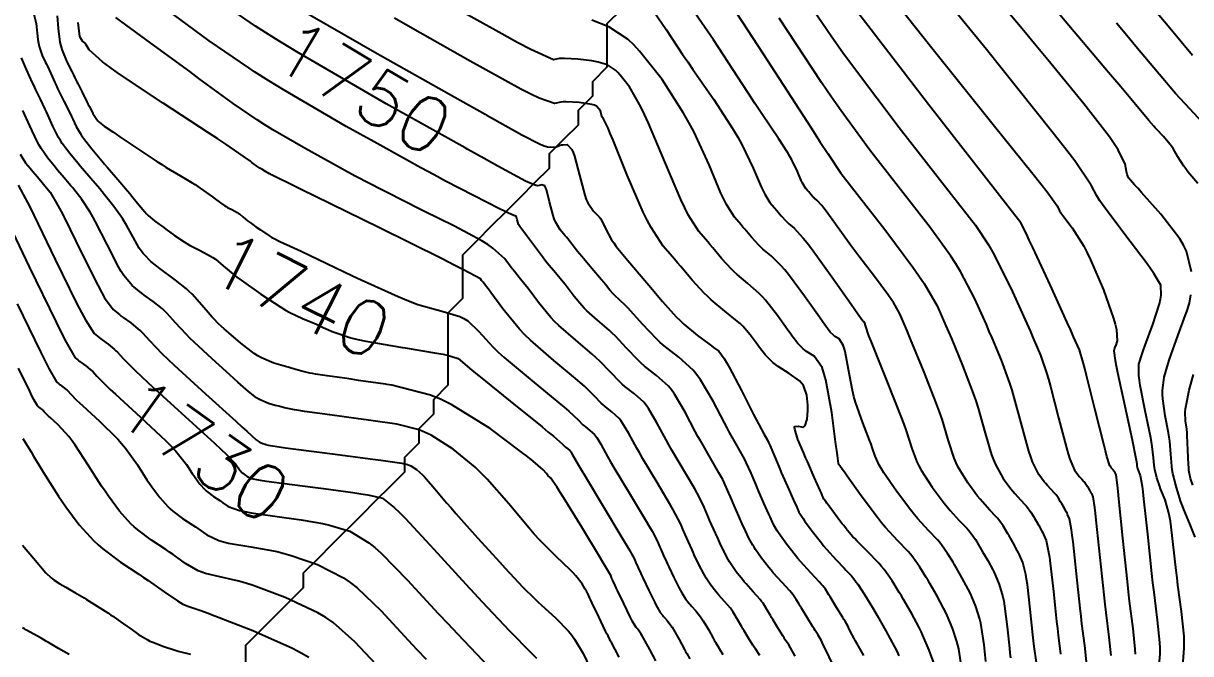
# Model space of a CAD drawing. Header units: metres. Extents: x 837117 to 838477, y 1189012 to 1191015.
# Drawn here: x 837883.6 to 837964.3, y 1189166.9 to 1189210.5 of the extents above; entities that cross this region are included whole.
import ezdxf

# ---------------------------------------------------------------- set-up
doc = ezdxf.new("R2010")
doc.units = ezdxf.units.M
doc.header["$LTSCALE"] = 0.3
doc.layers.add('COTAS 10', color=1, linetype='Continuous')
doc.layers.add('COTAS INT', color=252, linetype='Continuous')
doc.layers.add('DRENAJE', color=5, linetype='Continuous', lineweight=25)
doc.styles.get("Standard").update_dxf_attribs({"font": 'simplex.shx'})

msp = doc.modelspace()

# ---------------------------------------------------------------- linework, layer by layer
at = {"layer": 'COTAS 10'}
for points, elevation in [([(837884.267, 1189211.453), (837884.522, 1189210.452), (837884.631, 1189209.341), (837884.672, 1189209.089), (837884.719, 1189208.861), (837884.926, 1189208.235), (837885.163, 1189207.757), (837885.228, 1189207.622), (837885.293, 1189207.485), (837885.523, 1189206.979), (837885.802, 1189206.373), (837885.897, 1189206.173), (837885.999, 1189205.96), (837886.435, 1189205.074), (837886.859, 1189204.213), (837886.955, 1189204.015), (837887.041, 1189203.835), (837887.274, 1189203.331), (837887.545, 1189202.856), (837887.656, 1189202.694), (837887.781, 1189202.519), (837888.364, 1189201.778), (837889.054, 1189200.95), (837889.248, 1189200.72), (837889.443, 1189200.49), (837890.156, 1189199.658), (837890.817, 1189198.883), (837890.979, 1189198.689), (837891.132, 1189198.504), (837891.607, 1189197.911), (837892.028, 1189197.416), (837892.147, 1189197.293), (837892.267, 1189197.176), (837892.705, 1189196.805), (837893.048, 1189196.549), (837893.186, 1189196.446), (837893.332, 1189196.338), (837893.484, 1189196.225), (837894.078, 1189195.785), (837894.734, 1189195.34), (837894.925, 1189195.225), (837895.12, 1189195.113), (837895.855, 1189194.738), (837896.561, 1189194.365), (837896.737, 1189194.254), (837896.904, 1189194.139), (837897.437, 1189193.699), (837898.127, 1189193.117), (837898.393, 1189192.914), (837898.691, 1189192.692), (837900.04, 1189191.739), (837901.432, 1189190.825), (837901.758, 1189190.628), (837902.058, 1189190.456), (837902.928, 1189190.036), (837903.668, 1189189.741), (837903.886, 1189189.647), (837904.11, 1189189.549), (837904.968, 1189189.15), (837906.26, 1189188.716), (837906.757, 1189188.596), (837907.314, 1189188.475), (837909.831, 1189188.038), (837910.02, 1189188.008), (837912.194, 1189187.657), (837912.654, 1189187.572), (837913.03, 1189187.495), (837913.687, 1189187.291), (837914.303, 1189186.747), (837914.654, 1189186.456), (837915.083, 1189186.104), (837917.282, 1189184.327), (837919.485, 1189182.55), (837919.917, 1189182.197), (837920.271, 1189181.906), (837920.907, 1189181.359), (837921.042, 1189181.219), (837921.08, 1189181.183), (837921.118, 1189181.149), (837921.259, 1189181.039), (837921.398, 1189180.913), (837921.435, 1189180.868), (837921.471, 1189180.819), (837921.595, 1189180.609), (837921.997, 1189179.915), (837922.208, 1189179.562), (837922.462, 1189179.138), (837923.739, 1189177.025), (837925.011, 1189174.913), (837925.262, 1189174.49), (837925.468, 1189174.138), (837925.849, 1189173.452), (837925.949, 1189173.215), (837925.978, 1189173.147), (837926.008, 1189173.077), (837926.124, 1189172.813), (837926.312, 1189172.406), (837926.387, 1189172.245), (837926.473, 1189172.063), (837926.869, 1189171.233), (837927.272, 1189170.415), (837927.363, 1189170.24), (837927.445, 1189170.088), (837927.663, 1189169.727), (837927.833, 1189169.51), (837927.883, 1189169.449), (837927.936, 1189169.388), (837928.139, 1189169.164), (837928.394, 1189168.826), (837928.479, 1189168.693), (837928.571, 1189168.542), (837928.957, 1189167.856), (837929.33, 1189167.166), (837929.414, 1189167.013), (837929.49, 1189166.877), (837929.696, 1189166.522)], 1740), ([(837941.733, 1189166.749), (837941.262, 1189167.555), (837941.157, 1189167.74), (837941.064, 1189167.909), (837940.819, 1189168.385), (837940.674, 1189168.69), (837940.617, 1189168.804), (837940.559, 1189168.91), (837940.43, 1189169.114), (837940.359, 1189169.227), (837940.273, 1189169.366), (837939.837, 1189170.073), (837939.396, 1189170.793), (837939.307, 1189170.939), (837939.232, 1189171.063), (837939.081, 1189171.32), (837938.889, 1189171.56), (837938.789, 1189171.673), (837938.668, 1189171.807), (837938.061, 1189172.459), (837937.357, 1189173.236), (837937.175, 1189173.448), (837936.999, 1189173.659), (837936.411, 1189174.411), (837935.939, 1189175.069), (837935.836, 1189175.222), (837935.745, 1189175.361), (837935.518, 1189175.756), (837935.321, 1189176.178), (837935.25, 1189176.334), (837935.172, 1189176.508), (837934.826, 1189177.281), (837934.45, 1189178.137), (837934.352, 1189178.364), (837934.256, 1189178.587), (837933.933, 1189179.356), (837933.6, 1189180.096), (837933.498, 1189180.3), (837933.392, 1189180.504), (837932.975, 1189181.239), (837932.451, 1189182.158), (837932.278, 1189182.478), (837932.093, 1189182.827), (837931.324, 1189184.324), (837930.441, 1189185.816), (837930.185, 1189186.162), (837929.924, 1189186.478), (837928.937, 1189187.378), (837927.934, 1189188.156), (837927.662, 1189188.397), (837927.392, 1189188.649), (837926.441, 1189189.648), (837925.625, 1189190.559), (837925.442, 1189190.755), (837925.277, 1189190.927), (837924.833, 1189191.346), (837924.536, 1189191.605), (837924.463, 1189191.677), (837924.394, 1189191.749), (837924.179, 1189192.006), (837923.873, 1189192.394), (837923.746, 1189192.547), (837923.601, 1189192.72), (837922.926, 1189193.512), (837922.234, 1189194.326), (837922.078, 1189194.514), (837921.938, 1189194.685), (837921.562, 1189195.166), (837921.271, 1189195.55), (837921.184, 1189195.66), (837921.094, 1189195.771), (837920.748, 1189196.186), (837920.412, 1189196.741), (837920.328, 1189196.941), (837920.249, 1189197.16), (837919.998, 1189198.118), (837919.783, 1189198.961), (837919.726, 1189199.107), (837919.67, 1189199.215), (837919.478, 1189199.294), (837919.191, 1189199.23), (837919.076, 1189199.248), (837918.945, 1189199.283), (837918.341, 1189199.54), (837916.437, 1189200.58), (837915.486, 1189201.109), (837914.351, 1189201.741), (837914.175, 1189201.84), (837908.72, 1189204.895), (837902.544, 1189208.481), (837901.064, 1189209.386), (837899.685, 1189210.253), (837897.824, 1189211.517)], 1750), ([(837927.205, 1189211.283), (837928.077, 1189210.02), (837929.206, 1189208.308), (837929.553, 1189207.792), (837929.916, 1189207.258), (837931.351, 1189205.18), (837932.703, 1189203.116), (837933.014, 1189202.591), (837933.296, 1189202.087), (837934.085, 1189200.437), (837934.632, 1189199.149), (837934.762, 1189198.874), (837934.883, 1189198.633), (837935.243, 1189198.059), (837935.545, 1189197.708), (837935.715, 1189197.508), (837936.025, 1189197.139), (837936.352, 1189196.782), (837936.447, 1189196.69), (837936.544, 1189196.6), (837936.911, 1189196.3), (837937.541, 1189195.612), (837937.804, 1189195.278), (837938.106, 1189194.881), (837939.512, 1189192.931), (837940.849, 1189191.032), (837941.106, 1189190.667), (837941.313, 1189190.373), (837941.654, 1189189.891), (837941.679, 1189189.867), (837941.687, 1189189.86), (837941.696, 1189189.854), (837941.732, 1189189.831), (837941.77, 1189189.775), (837941.78, 1189189.748), (837941.789, 1189189.716), (837941.818, 1189189.556), (837942.064, 1189188.848), (837942.21, 1189188.47), (837942.39, 1189188.014), (837943.321, 1189185.708), (837944.286, 1189183.279), (837944.488, 1189182.745), (837944.661, 1189182.27), (837945.049, 1189181.054), (837945.387, 1189180.144), (837945.529, 1189179.862), (837945.693, 1189179.567), (837946.456, 1189178.395), (837947.29, 1189177.276), (837947.498, 1189177.016), (837947.696, 1189176.777), (837948.326, 1189176.09), (837948.841, 1189175.553), (837948.966, 1189175.407), (837949.083, 1189175.264), (837949.441, 1189174.759), (837949.76, 1189174.237), (837949.852, 1189174.082), (837949.946, 1189173.923), (837950.3, 1189173.313), (837950.644, 1189172.671), (837950.732, 1189172.491), (837950.817, 1189172.311), (837951.098, 1189171.656), (837951.339, 1189170.804), (837951.399, 1189170.5), (837951.457, 1189170.166), (837951.64, 1189168.716), (837951.794, 1189167.249), (837951.832, 1189166.905), (837951.869, 1189166.587)], 1760), ([(837960.507, 1189166.84), (837960.493, 1189167.189), (837960.348, 1189168.602), (837960.107, 1189170.494), (837960.032, 1189171.144), (837959.953, 1189171.85), (837959.638, 1189174.855), (837959.362, 1189177.572), (837959.307, 1189178.095), (837959.262, 1189178.52), (837959.176, 1189179.228), (837959.15, 1189179.288), (837959.134, 1189179.322), (837959.102, 1189179.381), (837959.069, 1189179.438), (837959.061, 1189179.452), (837959.052, 1189179.467), (837959.023, 1189179.515), (837958.99, 1189179.562), (837958.979, 1189179.575), (837958.967, 1189179.588), (837958.92, 1189179.638), (837958.861, 1189179.702), (837958.843, 1189179.724), (837958.824, 1189179.748), (837958.746, 1189179.851), (837958.541, 1189180.513), (837958.44, 1189180.889), (837958.321, 1189181.348), (837957.734, 1189183.703), (837957.135, 1189186.106), (837957.008, 1189186.596), (837956.897, 1189187.011), (837956.638, 1189187.872), (837956.235, 1189188.786), (837956.034, 1189189.233), (837955.794, 1189189.764), (837954.602, 1189192.382), (837953.411, 1189194.965), (837953.172, 1189195.473), (837952.972, 1189195.892), (837952.574, 1189196.659), (837946.196, 1189204.838), (837942, 1189210.295), (837941.07, 1189211.535)], 1770), ([(837965.16, 1189203.57), (837963.935, 1189204.886), (837963.607, 1189205.25), (837963.284, 1189205.614), (837962.159, 1189206.93), (837960.545, 1189208.861), (837959.914, 1189209.614), (837959.203, 1189210.461)], 1780), ([(837882.2, 1189197.435), (837884.027, 1189193.621), (837885.889, 1189189.784), (837886.265, 1189189.035), (837886.58, 1189188.421), (837887.216, 1189187.335), (837887.39, 1189187.197), (837887.474, 1189187.128), (837887.551, 1189187.069), (837887.631, 1189187.008), (837887.938, 1189186.783), (837888.253, 1189186.531), (837888.337, 1189186.454), (837888.42, 1189186.373), (837888.708, 1189186.057), (837889.341, 1189185.418), (837889.64, 1189185.134), (837889.994, 1189184.804), (837891.723, 1189183.226), (837893.478, 1189181.581), (837893.849, 1189181.208), (837894.169, 1189180.872), (837894.908, 1189179.959), (837895.3, 1189179.338), (837895.402, 1189179.185), (837895.501, 1189179.042), (837895.832, 1189178.595), (837896.167, 1189178.225), (837896.268, 1189178.13), (837896.373, 1189178.039), (837896.783, 1189177.735), (837897.201, 1189177.458), (837897.312, 1189177.383), (837897.42, 1189177.309), (837897.791, 1189177.048), (837898.576, 1189176.78), (837898.946, 1189176.701), (837899.381, 1189176.62), (837901.502, 1189176.314), (837902.822, 1189176.114), (837903.776, 1189175.969), (837904.308, 1189175.865), (837904.797, 1189175.757), (837906.209, 1189175.334), (837907.509, 1189174.544), (837907.926, 1189174.205), (837908.369, 1189173.814), (837910.179, 1189171.964), (837912.315, 1189169.639), (837912.963, 1189168.947), (837913.636, 1189168.234), (837916.273, 1189165.487)], 1730), ([(837886.805, 1189166.802), (837886.058, 1189167.237), (837885.359, 1189167.643), (837885.229, 1189167.717), (837885.032, 1189167.83), (837884.849, 1189167.935), (837884.303, 1189168.241), (837883.835, 1189168.503), (837883.7, 1189168.58), (837883.563, 1189168.659)], 1720)]:
    msp.add_lwpolyline(points, dxfattribs=dict(at, elevation=elevation))
at = {"layer": 'COTAS INT'}
for points, elevation in [([(837963.789, 1189166.008), (837963.888, 1189167.258), (837963.884, 1189167.655), (837963.867, 1189168.075), (837963.693, 1189169.777), (837963.446, 1189171.618), (837963.383, 1189172.125), (837963.323, 1189172.632), (837963.125, 1189174.451), (837962.927, 1189176.024), (837962.866, 1189176.375), (837962.803, 1189176.688), (837962.555, 1189177.514), (837962.308, 1189178.102), (837962.246, 1189178.265), (837962.187, 1189178.429), (837961.996, 1189179.024), (837961.856, 1189179.6), (837961.828, 1189179.751), (837961.805, 1189179.899), (837961.763, 1189180.404), (837961.667, 1189181.196), (837961.61, 1189181.525), (837961.539, 1189181.901), (837961.174, 1189183.654), (837960.835, 1189185.406), (837960.781, 1189185.782), (837960.744, 1189186.109), (837960.753, 1189186.897), (837960.973, 1189187.608), (837961.069, 1189187.887), (837961.18, 1189188.202), (837961.704, 1189189.639), (837962.17, 1189191.071), (837962.244, 1189191.383), (837962.294, 1189191.659), (837962.274, 1189192.351), (837961.784, 1189193.165), (837961.538, 1189193.518), (837961.243, 1189193.926), (837959.776, 1189195.858), (837958.335, 1189197.776), (837958.057, 1189198.175), (837957.83, 1189198.517), (837957.445, 1189199.274), (837956.308, 1189200.944), (837955.606, 1189201.86), (837954.737, 1189202.974), (837950.202, 1189208.638), (837945.516, 1189214.418)], 1774), ([(837964.373, 1189193.279), (837964.032, 1189194.694), (837963.827, 1189195.12), (837963.574, 1189195.56), (837962.259, 1189197.271), (837960.928, 1189198.752), (837960.664, 1189199.047), (837960.446, 1189199.292), (837960.037, 1189199.762), (837959.932, 1189199.996), (837959.906, 1189200.092), (837959.882, 1189200.201), (837959.804, 1189200.71), (837959.325, 1189201.714), (837959.047, 1189202.135), (837958.706, 1189202.619), (837956.952, 1189204.886), (837954.456, 1189207.932), (837953.648, 1189208.908), (837952.789, 1189209.941), (837949.265, 1189214.149)], 1776), ([(837948.441, 1189166.261), (837948.295, 1189167.204), (837948.236, 1189167.461), (837948.17, 1189167.717), (837947.866, 1189168.627), (837947.484, 1189169.521), (837947.368, 1189169.766), (837947.248, 1189170.01), (837946.779, 1189170.886), (837946.297, 1189171.717), (837946.169, 1189171.934), (837946.043, 1189172.144), (837945.609, 1189172.857), (837945.12, 1189173.545), (837944.961, 1189173.74), (837944.791, 1189173.938), (837944.089, 1189174.671), (837943.232, 1189175.603), (837942.964, 1189175.927), (837942.683, 1189176.279), (837941.556, 1189177.789), (837940.578, 1189179.154), (837940.392, 1189179.415), (837940.241, 1189179.625), (837940, 1189179.961), (837939.995, 1189179.968), (837939.991, 1189179.974), (837939.985, 1189179.988), (837939.979, 1189180.003), (837939.977, 1189180.011), (837939.977, 1189180.023), (837939.907, 1189180.569), (837939.862, 1189180.91), (837939.806, 1189181.332), (837939.513, 1189183.539), (837939.104, 1189185.807), (837938.976, 1189186.267), (837938.841, 1189186.654), (837938.298, 1189187.446), (837937.77, 1189187.771), (837937.644, 1189187.864), (837937.527, 1189187.958), (837937.176, 1189188.308), (837936.779, 1189188.824), (837936.633, 1189189.023), (837936.471, 1189189.246), (837935.754, 1189190.254), (837934.943, 1189191.304), (837934.721, 1189191.554), (837934.501, 1189191.786), (837933.718, 1189192.475), (837932.971, 1189193.086), (837932.774, 1189193.268), (837932.581, 1189193.456), (837931.917, 1189194.182), (837931.286, 1189194.933), (837931.113, 1189195.136), (837930.941, 1189195.338), (837930.326, 1189196.052), (837929.593, 1189197.221), (837929.347, 1189197.709), (837929.083, 1189198.269), (837927.971, 1189200.888), (837926.846, 1189203.559), (837926.574, 1189204.151), (837926.318, 1189204.68), (837925.535, 1189206.06), (837924.891, 1189206.879), (837924.724, 1189207.055), (837924.561, 1189207.209), (837924.009, 1189207.578), (837923.376, 1189207.776), (837923.161, 1189207.822), (837922.929, 1189207.863), (837921.949, 1189207.98), (837921.028, 1189208.029), (837920.833, 1189208.028), (837920.665, 1189208.021), (837920.277, 1189207.943), (837918.717, 1189208.636), (837917.809, 1189209.115), (837916.696, 1189209.719), (837910.961, 1189212.935)], 1756), ([(837931.424, 1189213.491), (837934.764, 1189208.337), (837938.082, 1189203.231), (837938.724, 1189202.245), (837939.246, 1189201.445), (837940.131, 1189200.103), (837943.18, 1189196.196), (837945.125, 1189193.605), (837945.543, 1189193.006), (837945.91, 1189192.459), (837946.801, 1189190.915), (837947.405, 1189189.549), (837947.591, 1189189.115), (837947.786, 1189188.657), (837948.556, 1189186.8), (837949.297, 1189184.855), (837949.473, 1189184.342), (837949.636, 1189183.839), (837950.123, 1189182.114), (837950.561, 1189180.626), (837950.694, 1189180.273), (837950.832, 1189179.946), (837951.372, 1189178.977), (837951.904, 1189178.265), (837952.036, 1189178.099), (837952.162, 1189177.947), (837952.564, 1189177.509), (837952.892, 1189177.167), (837952.971, 1189177.074), (837953.046, 1189176.983), (837953.274, 1189176.661), (837953.477, 1189176.329), (837953.536, 1189176.23), (837953.596, 1189176.129), (837953.821, 1189175.74), (837954.04, 1189175.331), (837954.096, 1189175.217), (837954.15, 1189175.102), (837954.329, 1189174.685), (837954.508, 1189173.89), (837954.562, 1189173.538), (837954.619, 1189173.128), (837954.839, 1189171.172), (837955.057, 1189169.089), (837955.112, 1189168.601), (837955.164, 1189168.15), (837955.331, 1189166.839)], 1764), ([(837936.978, 1189213.268), (837939.521, 1189209.516), (837940.288, 1189208.439), (837941.082, 1189207.345), (837944.174, 1189203.26), (837946.971, 1189199.673), (837949.442, 1189196.505), (837950.356, 1189195.13), (837950.629, 1189194.651), (837950.911, 1189194.13), (837952.001, 1189191.893), (837952.997, 1189189.693), (837953.22, 1189189.194), (837953.419, 1189188.743), (837953.944, 1189187.515), (837954.364, 1189186.292), (837954.496, 1189185.845), (837954.635, 1189185.351), (837955.197, 1189183.173), (837955.734, 1189181.107), (837955.858, 1189180.683), (837955.971, 1189180.324), (837956.288, 1189179.56), (837956.517, 1189179.254), (837956.574, 1189179.182), (837956.628, 1189179.117), (837956.801, 1189178.928), (837956.942, 1189178.781), (837956.976, 1189178.741), (837957.008, 1189178.702), (837957.106, 1189178.564), (837957.194, 1189178.421), (837957.219, 1189178.378), (837957.245, 1189178.335), (837957.342, 1189178.167), (837957.436, 1189177.991), (837957.46, 1189177.942), (837957.483, 1189177.893), (837957.56, 1189177.713), (837957.677, 1189176.977), (837957.725, 1189176.576), (837957.781, 1189176.091), (837958.321, 1189170.93), (837958.392, 1189170.296), (837958.459, 1189169.712), (837958.676, 1189168.014), (837958.806, 1189166.746)], 1768), ([(837943.149, 1189212.917), (837945.804, 1189209.544), (837946.606, 1189208.535), (837947.437, 1189207.494), (837950.68, 1189203.467), (837953.443, 1189200.026), (837953.972, 1189199.355), (837954.399, 1189198.805), (837955.087, 1189197.839), (837955.258, 1189197.502), (837955.358, 1189197.35), (837955.482, 1189197.173), (837956.123, 1189196.32), (837956.937, 1189195.042), (837957.17, 1189194.596), (837957.407, 1189194.11), (837958.292, 1189192.024), (837958.991, 1189190.056), (837959.111, 1189189.644), (837959.199, 1189189.29), (837959.252, 1189188.494), (837959.12, 1189188.133), (837959.092, 1189188.054), (837959.068, 1189187.984), (837959.013, 1189187.806), (837959.111, 1189187.148), (837959.184, 1189186.776), (837959.276, 1189186.322), (837959.775, 1189183.994), (837960.28, 1189181.659), (837960.377, 1189181.2), (837960.454, 1189180.821), (837960.58, 1189180.133), (837960.594, 1189179.967), (837960.601, 1189179.918), (837960.61, 1189179.868), (837960.657, 1189179.679), (837960.719, 1189179.483), (837960.739, 1189179.43), (837960.759, 1189179.376), (837960.84, 1189179.182), (837960.969, 1189178.446), (837961.019, 1189178.05), (837961.075, 1189177.57), (837961.332, 1189175.142), (837961.62, 1189172.422), (837961.695, 1189171.757), (837961.769, 1189171.131), (837962.02, 1189169.189), (837962.18, 1189167.632), (837962.196, 1189167.248), (837962.199, 1189166.884), (837962.108, 1189165.741)], 1772), ([(837953.659, 1189166.251), (837953.516, 1189167.368), (837953.472, 1189167.753), (837953.426, 1189168.169), (837953.24, 1189169.944), (837953.038, 1189171.647), (837952.981, 1189172.019), (837952.923, 1189172.347), (837952.713, 1189173.17), (837952.484, 1189173.707), (837952.414, 1189173.854), (837952.342, 1189174.001), (837952.06, 1189174.527), (837951.771, 1189175.026), (837951.694, 1189175.156), (837951.619, 1189175.283), (837951.357, 1189175.71), (837951.064, 1189176.123), (837950.968, 1189176.241), (837950.866, 1189176.36), (837950.445, 1189176.799), (837949.929, 1189177.362), (837949.767, 1189177.557), (837949.597, 1189177.771), (837948.914, 1189178.686), (837948.262, 1189179.756), (837948.112, 1189180.067), (837947.974, 1189180.385), (837947.586, 1189181.584), (837947.137, 1189183.084), (837946.961, 1189183.59), (837946.763, 1189184.137), (837945.861, 1189186.442), (837944.969, 1189188.614), (837944.777, 1189189.076), (837944.609, 1189189.477), (837944.2, 1189190.426), (837943.779, 1189191.151), (837943.603, 1189191.411), (837943.402, 1189191.698), (837942.46, 1189192.951), (837941.391, 1189194.346), (837941.109, 1189194.722), (837940.834, 1189195.094), (837939.132, 1189197.459), (837938.971, 1189197.673), (837938.832, 1189197.852), (837938.507, 1189198.212), (837938.33, 1189198.357), (837938.283, 1189198.4), (837938.237, 1189198.445), (837938.079, 1189198.617), (837937.929, 1189198.796), (837937.847, 1189198.892), (837937.701, 1189199.062), (837937.527, 1189199.34), (837937.469, 1189199.456), (837937.406, 1189199.589), (837937.142, 1189200.211), (837936.761, 1189201.009), (837936.624, 1189201.252), (837936.474, 1189201.506), (837935.821, 1189202.503), (837934.684, 1189204.193), (837934.23, 1189204.884), (837933.715, 1189205.67), (837931.35, 1189209.315), (837929.013, 1189212.7)], 1762), ([(837964.816, 1189199.385), (837964.139, 1189200.186), (837963.984, 1189200.389), (837963.843, 1189200.585), (837963.447, 1189201.228), (837963.107, 1189201.803), (837963.001, 1189201.957), (837962.889, 1189202.108), (837962.439, 1189202.632), (837961.991, 1189203.11), (837961.88, 1189203.232), (837961.774, 1189203.349), (837961.44, 1189203.737), (837960.18, 1189205.238), (837959.492, 1189206.057), (837958.656, 1189207.05), (837954.41, 1189212.098)], 1778), ([(837964.463, 1189208.225), (837962.878, 1189210.123), (837960.91, 1189212.485)], 1782), ([(837902.515, 1189211.583), (837908.078, 1189208.378), (837913.461, 1189205.354), (837914.617, 1189204.704), (837915.557, 1189204.175), (837915.629, 1189204.134), (837918.078, 1189202.75), (837919.352, 1189202.096), (837919.624, 1189201.987), (837919.859, 1189201.908), (837920.416, 1189201.884), (837920.74, 1189202.022), (837920.828, 1189202.046), (837920.917, 1189202.064), (837921.232, 1189202.079), (837921.552, 1189201.737), (837921.643, 1189201.531), (837921.735, 1189201.276), (837922.074, 1189199.954), (837922.434, 1189198.575), (837922.538, 1189198.284), (837922.644, 1189198.034), (837923.043, 1189197.459), (837923.426, 1189197.078), (837923.521, 1189196.95), (837923.612, 1189196.811), (837923.902, 1189196.227), (837924.291, 1189195.497), (837924.445, 1189195.267), (837924.618, 1189195.024), (837925.409, 1189194.046), (837926.336, 1189192.969), (837926.596, 1189192.664), (837926.857, 1189192.357), (837927.809, 1189191.224), (837928.764, 1189190.163), (837929.026, 1189189.901), (837929.288, 1189189.653), (837930.227, 1189188.872), (837931.022, 1189188.285), (837931.193, 1189188.159), (837931.343, 1189188.05), (837931.709, 1189187.787), (837932.087, 1189187.274), (837932.244, 1189187.006), (837932.425, 1189186.684), (837933.269, 1189185.067), (837934.112, 1189183.409), (837934.292, 1189183.061), (837934.449, 1189182.762), (837934.822, 1189182.081), (837935.069, 1189181.622), (837935.146, 1189181.462), (837935.226, 1189181.287), (837935.55, 1189180.537), (837935.918, 1189179.662), (837936.027, 1189179.408), (837936.138, 1189179.149), (837936.567, 1189178.174), (837936.943, 1189177.329), (837937.023, 1189177.152), (837937.091, 1189177.001), (837937.248, 1189176.66), (837937.44, 1189176.35), (837937.53, 1189176.218), (837937.638, 1189176.066), (837938.161, 1189175.347), (837938.796, 1189174.527), (837938.974, 1189174.31), (837939.154, 1189174.098), (837939.808, 1189173.369), (837940.374, 1189172.773), (837940.497, 1189172.645), (837940.605, 1189172.533), (837940.875, 1189172.26), (837941.119, 1189171.957), (837941.211, 1189171.826), (837941.314, 1189171.674), (837941.776, 1189170.954), (837942.327, 1189170.052), (837942.486, 1189169.786), (837942.648, 1189169.511), (837943.258, 1189168.459), (837943.852, 1189167.35), (837944.004, 1189167.04), (837944.151, 1189166.73)], 1752), ([(837885.968, 1189210.985), (837886.025, 1189210.097), (837886.156, 1189209.144), (837886.216, 1189208.892), (837886.288, 1189208.645), (837886.635, 1189207.795), (837886.974, 1189207.129), (837887.041, 1189206.998), (837887.095, 1189206.889), (837887.194, 1189206.69), (837887.283, 1189206.508), (837887.332, 1189206.41), (837887.39, 1189206.291), (837887.688, 1189205.693), (837888.025, 1189205.021), (837888.109, 1189204.855), (837888.189, 1189204.699), (837888.441, 1189204.211), (837888.698, 1189203.817), (837888.779, 1189203.72), (837888.866, 1189203.629), (837889.216, 1189203.346), (837889.804, 1189202.956), (837890.039, 1189202.798), (837890.307, 1189202.618), (837891.537, 1189201.786), (837892.865, 1189200.905), (837893.194, 1189200.693), (837893.507, 1189200.496), (837894.497, 1189199.901), (837895.302, 1189199.426), (837895.498, 1189199.303), (837895.682, 1189199.185), (837896.251, 1189198.791), (837896.704, 1189198.453), (837896.816, 1189198.37), (837896.922, 1189198.291), (837897.253, 1189198.045), (837897.558, 1189197.839), (837897.646, 1189197.785), (837897.737, 1189197.733), (837898.078, 1189197.56), (837898.405, 1189197.386), (837898.486, 1189197.335), (837898.564, 1189197.282), (837898.811, 1189197.078), (837899.131, 1189196.808), (837899.255, 1189196.713), (837899.393, 1189196.611), (837899.707, 1189196.389), (837900.018, 1189196.168), (837900.664, 1189195.745), (837900.815, 1189195.653), (837900.955, 1189195.573), (837901.358, 1189195.378), (837902.327, 1189194.94), (837902.823, 1189194.706), (837903.418, 1189194.423), (837906.388, 1189192.998), (837906.985, 1189192.726), (837909.547, 1189191.558), (837910.261, 1189191.266), (837910.905, 1189191.021), (837912.65, 1189190.524), (837913.813, 1189190.195), (837914.09, 1189190.056), (837914.349, 1189189.896), (837915.12, 1189189.147), (837916.075, 1189188.085), (837916.449, 1189187.729), (837916.871, 1189187.345), (837918.792, 1189185.731), (837920.643, 1189184.225), (837921.022, 1189183.909), (837921.342, 1189183.637), (837922.014, 1189183.017), (837922.312, 1189182.705), (837922.396, 1189182.626), (837922.481, 1189182.551), (837922.795, 1189182.307), (837923.103, 1189182.026), (837923.185, 1189181.927), (837923.265, 1189181.819), (837923.541, 1189181.352), (837924.016, 1189180.498), (837924.222, 1189180.145), (837924.459, 1189179.742), (837925.586, 1189177.867), (837926.687, 1189176.031), (837926.909, 1189175.652), (837927.095, 1189175.33), (837927.466, 1189174.633), (837927.61, 1189174.29), (837927.653, 1189174.19), (837927.697, 1189174.089), (837927.864, 1189173.707), (837928.084, 1189173.226), (837928.16, 1189173.063), (837928.243, 1189172.886), (837928.599, 1189172.138), (837928.967, 1189171.404), (837929.058, 1189171.237), (837929.143, 1189171.085), (837929.413, 1189170.664), (837929.666, 1189170.34), (837929.742, 1189170.249), (837929.82, 1189170.158), (837930.123, 1189169.823), (837930.449, 1189169.422), (837930.541, 1189169.289), (837930.635, 1189169.146), (837930.982, 1189168.549), (837931.31, 1189167.945), (837931.393, 1189167.798), (837931.471, 1189167.66), (837931.724, 1189167.233), (837931.989, 1189166.823)], 1742), ([(837934.549, 1189166.751), (837934.233, 1189167.2), (837934.146, 1189167.329), (837934.06, 1189167.459), (837933.752, 1189167.943), (837933.453, 1189168.443), (837933.371, 1189168.583), (837933.291, 1189168.725), (837933.006, 1189169.241), (837932.699, 1189169.749), (837932.603, 1189169.885), (837932.504, 1189170.019), (837932.107, 1189170.482), (837931.704, 1189170.927), (837931.6, 1189171.049), (837931.499, 1189171.17), (837931.162, 1189171.6), (837930.842, 1189172.081), (837930.752, 1189172.233), (837930.662, 1189172.393), (837930.329, 1189173.042), (837930.013, 1189173.709), (837929.932, 1189173.881), (837929.856, 1189174.047), (837929.605, 1189174.6), (837929.385, 1189175.101), (837929.328, 1189175.234), (837929.272, 1189175.364), (837929.083, 1189175.814), (837928.721, 1189176.521), (837928.556, 1189176.814), (837928.363, 1189177.149), (837927.433, 1189178.71), (837926.457, 1189180.346), (837926.236, 1189180.728), (837926.035, 1189181.08), (837925.487, 1189182.095), (837925.059, 1189182.818), (837924.935, 1189182.986), (837924.809, 1189183.139), (837924.33, 1189183.575), (837923.844, 1189183.952), (837923.712, 1189184.069), (837923.582, 1189184.191), (837923.121, 1189184.675), (837922.413, 1189185.367), (837922.127, 1189185.62), (837921.802, 1189185.901), (837920.302, 1189187.135), (837918.692, 1189188.54), (837918.298, 1189188.928), (837917.925, 1189189.315), (837916.765, 1189190.711), (837915.939, 1189191.843), (837915.777, 1189192.064), (837915.644, 1189192.245), (837915.404, 1189192.565), (837915.347, 1189192.634), (837915.329, 1189192.657), (837915.31, 1189192.682), (837915.233, 1189192.784), (837914.104, 1189193.397), (837913.421, 1189193.744), (837912.577, 1189194.167), (837908.193, 1189196.335), (837903.786, 1189198.5), (837902.928, 1189198.922), (837902.228, 1189199.267), (837901.005, 1189199.871), (837900.787, 1189199.984), (837900.721, 1189200.02), (837900.651, 1189200.058), (837900.376, 1189200.211), (837900.105, 1189200.369), (837900.038, 1189200.41), (837899.975, 1189200.45), (837899.777, 1189200.585), (837899.525, 1189200.77), (837899.428, 1189200.841), (837899.319, 1189200.92), (837898.826, 1189201.28), (837897.629, 1189202.094), (837897.077, 1189202.46), (837896.428, 1189202.887), (837893.287, 1189204.939), (837890.212, 1189206.995), (837889.606, 1189207.424), (837889.106, 1189207.793), (837888.185, 1189208.622), (837887.973, 1189208.979), (837887.92, 1189209.051), (837887.87, 1189209.11), (837887.709, 1189209.228), (837887.574, 1189209.448), (837887.541, 1189209.573), (837887.509, 1189209.725), (837887.405, 1189210.505)], 1744), ([(837936.977, 1189166.701), (837936.552, 1189167.47), (837936.298, 1189167.838), (837936.217, 1189167.962), (837936.131, 1189168.094), (837935.78, 1189168.653), (837935.434, 1189169.226), (837935.35, 1189169.369), (837935.271, 1189169.504), (837935.031, 1189169.934), (837934.762, 1189170.353), (837934.665, 1189170.481), (837934.558, 1189170.615), (837934.092, 1189171.141), (837933.588, 1189171.697), (837933.458, 1189171.849), (837933.333, 1189171.999), (837932.912, 1189172.537), (837932.541, 1189173.077), (837932.447, 1189173.229), (837932.356, 1189173.383), (837932.058, 1189173.947), (837931.782, 1189174.532), (837931.705, 1189174.699), (837931.628, 1189174.867), (837931.345, 1189175.494), (837931.073, 1189176.113), (837931.002, 1189176.277), (837930.933, 1189176.438), (837930.7, 1189176.995), (837930.347, 1189177.713), (837930.204, 1189177.976), (837930.04, 1189178.268), (837928.455, 1189180.95), (837928.25, 1189181.311), (837928.055, 1189181.662), (837927.432, 1189182.838), (837926.853, 1189183.818), (837926.685, 1189184.044), (837926.514, 1189184.252), (837925.866, 1189184.842), (837925.207, 1189185.354), (837925.029, 1189185.512), (837924.852, 1189185.677), (837924.227, 1189186.332), (837923.484, 1189187.098), (837923.232, 1189187.332), (837922.96, 1189187.576), (837921.812, 1189188.538), (837920.64, 1189189.562), (837920.353, 1189189.844), (837920.082, 1189190.126), (837919.237, 1189191.143), (837918.584, 1189192.026), (837918.433, 1189192.225), (837918.296, 1189192.403), (837917.911, 1189192.88), (837917.576, 1189193.289), (837917.47, 1189193.424), (837917.359, 1189193.569), (837916.909, 1189194.17), (837916.08, 1189194.919), (837915.729, 1189195.156), (837915.326, 1189195.407), (837913.432, 1189196.42), (837911.307, 1189197.47), (837910.758, 1189197.744), (837910.226, 1189198.011), (837908.446, 1189198.911), (837906.619, 1189199.869), (837906.058, 1189200.171), (837905.472, 1189200.489), (837903.157, 1189201.772), (837900.882, 1189203.099), (837900.321, 1189203.445), (837899.791, 1189203.782), (837898.127, 1189204.921), (837896.362, 1189206.214), (837895.768, 1189206.649), (837895.127, 1189207.116), (837892.434, 1189209.079), (837890.019, 1189210.848)], 1746), ([(837939.627, 1189166.024), (837939.029, 1189167.282), (837938.904, 1189167.537), (837938.797, 1189167.752), (837938.556, 1189168.19), (837938.364, 1189168.476), (837938.288, 1189168.595), (837938.202, 1189168.73), (837937.809, 1189169.363), (837937.415, 1189170.009), (837937.328, 1189170.154), (837937.251, 1189170.284), (837937.056, 1189170.627), (837936.826, 1189170.956), (837936.727, 1189171.077), (837936.613, 1189171.211), (837936.076, 1189171.8), (837935.473, 1189172.466), (837935.317, 1189172.648), (837935.166, 1189172.829), (837934.661, 1189173.474), (837934.24, 1189174.073), (837934.141, 1189174.225), (837934.051, 1189174.372), (837933.788, 1189174.851), (837933.552, 1189175.355), (837933.478, 1189175.516), (837933.4, 1189175.688), (837933.086, 1189176.387), (837932.762, 1189177.125), (837932.677, 1189177.321), (837932.595, 1189177.513), (837932.316, 1189178.175), (837931.974, 1189178.904), (837931.851, 1189179.138), (837931.716, 1189179.386), (837931.128, 1189180.396), (837930.453, 1189181.554), (837930.264, 1189181.895), (837930.074, 1189182.244), (837929.378, 1189183.581), (837928.647, 1189184.817), (837928.435, 1189185.103), (837928.219, 1189185.365), (837927.402, 1189186.11), (837926.571, 1189186.755), (837926.345, 1189186.954), (837926.122, 1189187.163), (837925.334, 1189187.99), (837924.555, 1189188.828), (837924.337, 1189189.043), (837924.118, 1189189.251), (837923.323, 1189189.942), (837922.588, 1189190.583), (837922.408, 1189190.761), (837922.238, 1189190.937), (837921.708, 1189191.575), (837921.228, 1189192.21), (837921.09, 1189192.386), (837920.949, 1189192.562), (837920.419, 1189193.196), (837919.851, 1189193.881), (837919.687, 1189194.088), (837919.519, 1189194.304), (837918.885, 1189195.146), (837918.342, 1189195.884), (837918.231, 1189196.033), (837918.138, 1189196.158), (837917.942, 1189196.412), (837917.864, 1189196.54), (837917.845, 1189196.586), (837917.827, 1189196.637), (837917.769, 1189196.858), (837917.719, 1189197.052), (837917.706, 1189197.086), (837917.693, 1189197.111), (837917.649, 1189197.129), (837917.176, 1189197.322), (837916.893, 1189197.457), (837916.545, 1189197.628), (837914.736, 1189198.54), (837912.821, 1189199.552), (837912.025, 1189199.971), (837911.107, 1189200.468), (837910.117, 1189201.01), (837907.882, 1189202.253), (837905.939, 1189203.333), (837901.658, 1189205.83), (837900.604, 1189206.481), (837899.607, 1189207.114), (837899.218, 1189207.381), (837896.484, 1189209.252), (837896.477, 1189209.256), (837894.005, 1189211.072)], 1748), ([(837946.585, 1189166.174), (837946.25, 1189167.113), (837945.817, 1189168.125), (837945.686, 1189168.403), (837945.55, 1189168.68), (837945.019, 1189169.672), (837944.473, 1189170.614), (837944.327, 1189170.86), (837944.185, 1189171.098), (837943.692, 1189171.906), (837943.139, 1189172.685), (837942.958, 1189172.907), (837942.766, 1189173.131), (837941.971, 1189173.961), (837941.246, 1189174.673), (837941.098, 1189174.823), (837940.973, 1189174.952), (837940.709, 1189175.247), (837940.603, 1189175.391), (837940.577, 1189175.424), (837940.552, 1189175.455), (837940.476, 1189175.545), (837940.315, 1189175.746), (837940.238, 1189175.847), (837940.147, 1189175.969), (837939.698, 1189176.571), (837939.258, 1189177.168), (837939.172, 1189177.286), (837939.102, 1189177.383), (837938.977, 1189177.564), (837938.861, 1189177.824), (837938.795, 1189177.97), (837938.715, 1189178.149), (837938.307, 1189179.067), (837937.829, 1189180.157), (837937.704, 1189180.444), (837937.584, 1189180.725), (837937.179, 1189181.688), (837936.951, 1189182.389), (837936.941, 1189182.504), (837936.955, 1189182.585), (837937.2, 1189182.595), (837937.536, 1189182.539), (837937.608, 1189182.579), (837937.67, 1189182.643), (837937.814, 1189183.075), (837937.863, 1189183.688), (837937.864, 1189183.867), (837937.859, 1189184.05), (837937.798, 1189184.743), (837937.554, 1189185.412), (837937.433, 1189185.579), (837937.29, 1189185.739), (837936.581, 1189186.254), (837935.807, 1189186.73), (837935.623, 1189186.866), (837935.451, 1189187.004), (837934.937, 1189187.517), (837934.512, 1189188.05), (837934.396, 1189188.201), (837934.282, 1189188.353), (837933.874, 1189188.915), (837933.361, 1189189.515), (837933.18, 1189189.692), (837932.981, 1189189.873), (837932.122, 1189190.563), (837931.185, 1189191.328), (837930.937, 1189191.557), (837930.695, 1189191.793), (837929.863, 1189192.703), (837929.071, 1189193.645), (837928.855, 1189193.9), (837928.639, 1189194.154), (837927.867, 1189195.049), (837927.019, 1189196.338), (837926.755, 1189196.84), (837926.479, 1189197.404), (837925.374, 1189199.965), (837924.4, 1189202.367), (837924.206, 1189202.831), (837924.046, 1189203.209), (837923.738, 1189203.847), (837923.649, 1189203.977), (837923.625, 1189204.033), (837923.601, 1189204.098), (837923.521, 1189204.408), (837923.249, 1189204.722), (837923.105, 1189204.789), (837922.932, 1189204.848), (837922.057, 1189204.991), (837921.145, 1189205.032), (837920.947, 1189205.027), (837920.774, 1189205.015), (837920.347, 1189204.913), (837919.288, 1189205.272), (837918.717, 1189205.551), (837918.024, 1189205.907), (837914.52, 1189207.842), (837910.375, 1189210.195), (837909.279, 1189210.815)], 1754), ([(837950.162, 1189166.329), (837950.041, 1189167.489), (837949.876, 1189168.685), (837949.818, 1189168.98), (837949.754, 1189169.26), (837949.482, 1189170.141), (837949.15, 1189170.916), (837949.05, 1189171.129), (837948.946, 1189171.341), (837948.54, 1189172.099), (837948.122, 1189172.82), (837948.011, 1189173.008), (837947.902, 1189173.191), (837947.525, 1189173.808), (837947.102, 1189174.404), (837946.963, 1189174.574), (837946.816, 1189174.745), (837946.208, 1189175.38), (837945.463, 1189176.192), (837945.229, 1189176.474), (837944.983, 1189176.782), (837943.998, 1189178.103), (837943.123, 1189179.378), (837942.947, 1189179.657), (837942.801, 1189179.903), (837942.512, 1189180.524), (837942.319, 1189181.129), (837942.233, 1189181.365), (837942.132, 1189181.631), (837941.652, 1189182.84), (837941.153, 1189184.258), (837941.04, 1189184.657), (837940.939, 1189185.058), (837940.668, 1189186.526), (837940.447, 1189187.754), (837940.378, 1189188.002), (837940.306, 1189188.212), (837940.015, 1189188.639), (837939.733, 1189188.813), (837939.665, 1189188.862), (837939.603, 1189188.913), (837939.415, 1189189.1), (837939.046, 1189189.598), (837938.869, 1189189.845), (837938.66, 1189190.139), (837937.633, 1189191.593), (837936.524, 1189193.093), (837936.263, 1189193.416), (837936.021, 1189193.699), (837935.315, 1189194.387), (837934.757, 1189194.843), (837934.61, 1189194.979), (837934.466, 1189195.119), (837933.971, 1189195.66), (837933.5, 1189196.22), (837933.371, 1189196.372), (837933.243, 1189196.523), (837932.784, 1189197.055), (837932.238, 1189197.927), (837932.055, 1189198.291), (837931.857, 1189198.709), (837931.028, 1189200.663), (837929.97, 1189202.968), (837929.628, 1189203.608), (837929.266, 1189204.249), (837927.781, 1189206.567), (837926.231, 1189208.541), (837925.827, 1189208.964), (837925.435, 1189209.333), (837924.107, 1189210.223), (837922.937, 1189210.671)], 1758), ([(837957.119, 1189166.303), (837957.004, 1189167.426), (837956.812, 1189168.931), (837956.752, 1189169.448), (837956.689, 1189170.009), (837956.439, 1189172.399), (837956.2, 1189174.61), (837956.144, 1189175.057), (837956.092, 1189175.433), (837955.945, 1189176.199), (837955.817, 1189176.498), (837955.778, 1189176.58), (837955.738, 1189176.661), (837955.581, 1189176.954), (837955.42, 1189177.232), (837955.377, 1189177.304), (837955.335, 1189177.375), (837955.19, 1189177.613), (837955.027, 1189177.843), (837954.974, 1189177.908), (837954.917, 1189177.974), (837954.682, 1189178.219), (837954.395, 1189178.532), (837954.305, 1189178.641), (837954.21, 1189178.759), (837953.83, 1189179.269), (837953.401, 1189180.135), (837953.276, 1189180.478), (837953.148, 1189180.866), (837952.66, 1189182.643), (837952.136, 1189184.595), (837951.984, 1189185.093), (837951.83, 1189185.574), (837951.25, 1189187.157), (837950.602, 1189188.7), (837950.406, 1189189.154), (837950.201, 1189189.621), (837949.401, 1189191.404), (837948.41, 1189193.294), (837948.086, 1189193.828), (837947.74, 1189194.367), (837946.311, 1189196.35), (837944.269, 1189198.968), (837942.153, 1189201.681), (837940.164, 1189204.395), (837939.506, 1189205.342), (837938.802, 1189206.373), (837935.871, 1189210.802)], 1766), ([(837927.35, 1189166.386), (837926.932, 1189167.163), (837926.508, 1189167.939), (837926.418, 1189168.097), (837926.339, 1189168.23), (837926.154, 1189168.505), (837926.051, 1189168.619), (837926.025, 1189168.65), (837925.999, 1189168.68), (837925.913, 1189168.79), (837925.746, 1189169.092), (837925.669, 1189169.244), (837925.578, 1189169.426), (837925.139, 1189170.329), (837924.704, 1189171.24), (837924.615, 1189171.427), (837924.54, 1189171.585), (837924.383, 1189171.92), (837924.32, 1189172.065), (837924.303, 1189172.103), (837924.287, 1189172.141), (837924.232, 1189172.271), (837923.894, 1189172.861), (837923.698, 1189173.189), (837923.459, 1189173.589), (837922.229, 1189175.626), (837920.975, 1189177.669), (837920.721, 1189178.072), (837920.508, 1189178.404), (837920.074, 1189179.019), (837919.894, 1189179.198), (837919.84, 1189179.257), (837919.784, 1189179.319), (837919.57, 1189179.577), (837918.869, 1189180.187), (837918.508, 1189180.472), (837918.073, 1189180.807), (837915.898, 1189182.437), (837913.245, 1189184.087), (837912.509, 1189184.436), (837911.773, 1189184.737), (837909.11, 1189185.435), (837908.752, 1189185.488), (837908.665, 1189185.5), (837906.8, 1189185.77), (837906.286, 1189185.844), (837905.828, 1189185.909), (837904.627, 1189186.074), (837903.831, 1189186.196), (837903.627, 1189186.235), (837903.431, 1189186.275), (837902.785, 1189186.435), (837902.139, 1189186.621), (837901.944, 1189186.677), (837901.741, 1189186.735), (837900.949, 1189186.961), (837900.087, 1189187.318), (837899.84, 1189187.457), (837899.589, 1189187.615), (837898.656, 1189188.334), (837897.84, 1189189.049), (837897.663, 1189189.204), (837897.507, 1189189.341), (837897.124, 1189189.681), (837896.799, 1189190.014), (837896.68, 1189190.146), (837896.549, 1189190.295), (837895.971, 1189190.978), (837895.291, 1189191.725), (837895.096, 1189191.914), (837894.897, 1189192.096), (837894.153, 1189192.692), (837893.673, 1189193.045), (837893.427, 1189193.224), (837893.24, 1189193.366), (837893.058, 1189193.507), (837892.449, 1189193.996), (837891.996, 1189194.457), (837891.913, 1189194.54), (837891.776, 1189194.716), (837891.645, 1189194.902), (837891.214, 1189195.663), (837890.768, 1189196.495), (837890.627, 1189196.725), (837890.479, 1189196.956), (837889.881, 1189197.788), (837889.245, 1189198.59), (837889.073, 1189198.802), (837888.903, 1189199.009), (837888.303, 1189199.72), (837887.72, 1189200.401), (837887.56, 1189200.589), (837887.402, 1189200.777), (837886.838, 1189201.454), (837886.319, 1189202.156), (837886.189, 1189202.36), (837886.066, 1189202.568), (837885.67, 1189203.354), (837885.321, 1189204.131), (837885.227, 1189204.334), (837885.135, 1189204.532), (837884.81, 1189205.202), (837884.471, 1189205.905), (837884.368, 1189206.124), (837884.263, 1189206.353), (837883.852, 1189207.267), (837883.49, 1189208.08)], 1738), ([(837924.827, 1189166.621), (837924.539, 1189167.159), (837924.308, 1189167.59), (837924.264, 1189167.673), (837924.228, 1189167.739), (837924.17, 1189167.846), (837924.167, 1189167.849), (837924.166, 1189167.851), (837924.164, 1189167.853), (837924.047, 1189168.096), (837923.974, 1189168.248), (837923.883, 1189168.437), (837923.41, 1189169.424), (837922.934, 1189170.417), (837922.842, 1189170.609), (837922.768, 1189170.764), (837922.643, 1189171.027), (837922.631, 1189171.053), (837922.628, 1189171.06), (837922.626, 1189171.066), (837922.616, 1189171.09), (837922.555, 1189171.196), (837922.519, 1189171.255), (837922.476, 1189171.328), (837922.254, 1189171.695), (837921.817, 1189172.256), (837921.638, 1189172.451), (837921.434, 1189172.662), (837920.487, 1189173.567), (837919.304, 1189174.745), (837918.951, 1189175.129), (837918.587, 1189175.539), (837917.179, 1189177.226), (837915.691, 1189178.934), (837915.277, 1189179.356), (837914.861, 1189179.757), (837913.349, 1189181.022), (837911.827, 1189181.969), (837911.405, 1189182.169), (837910.983, 1189182.342), (837909.455, 1189182.742), (837907.813, 1189182.976), (837907.319, 1189183.044), (837906.807, 1189183.114), (837904.816, 1189183.378), (837903.054, 1189183.619), (837902.686, 1189183.674), (837902.372, 1189183.724), (837901.671, 1189183.861), (837901.284, 1189183.973), (837901.166, 1189184.006), (837901.045, 1189184.041), (837900.569, 1189184.177), (837900.052, 1189184.391), (837899.904, 1189184.474), (837899.754, 1189184.569), (837899.194, 1189185), (837898.458, 1189185.652), (837898.196, 1189185.885), (837897.91, 1189186.141), (837896.669, 1189187.259), (837895.429, 1189188.412), (837895.144, 1189188.691), (837894.884, 1189188.952), (837894.155, 1189189.748), (837893.573, 1189190.387), (837893.406, 1189190.549), (837893.236, 1189190.705), (837892.6, 1189191.214), (837891.978, 1189191.67), (837891.817, 1189191.792), (837891.662, 1189191.912), (837891.141, 1189192.33), (837890.58, 1189193.01), (837890.399, 1189193.295), (837890.206, 1189193.622), (837889.417, 1189195.153), (837888.626, 1189196.73), (837888.432, 1189197.087), (837888.248, 1189197.408), (837887.675, 1189198.281), (837887.182, 1189198.905), (837887.048, 1189199.07), (837886.916, 1189199.231), (837886.449, 1189199.783), (837885.996, 1189200.311), (837885.75, 1189200.603), (837885.311, 1189201.129), (837884.857, 1189201.793), (837884.723, 1189202.026), (837884.586, 1189202.281), (837884.065, 1189203.377), (837883.6, 1189204.427)], 1736), ([(837883.406, 1189201.403), (837883.785, 1189200.805), (837884.097, 1189200.43), (837884.273, 1189200.222), (837884.596, 1189199.845), (837884.929, 1189199.452), (837885.023, 1189199.337), (837885.118, 1189199.22), (837885.47, 1189198.775), (837886.017, 1189197.861), (837886.236, 1189197.448), (837886.484, 1189196.965), (837887.621, 1189194.642), (837888.767, 1189192.343), (837889.021, 1189191.875), (837889.247, 1189191.481), (837889.833, 1189190.665), (837890.266, 1189190.317), (837890.395, 1189190.218), (837890.529, 1189190.116), (837891.046, 1189189.737), (837891.575, 1189189.313), (837891.717, 1189189.184), (837891.856, 1189189.049), (837892.34, 1189188.517), (837893.219, 1189187.609), (837893.608, 1189187.236), (837894.059, 1189186.811), (837896.213, 1189184.837), (837898.313, 1189182.942), (837898.73, 1189182.566), (837898.758, 1189182.542), (837899.075, 1189182.255), (837899.731, 1189181.667), (837899.918, 1189181.523), (837899.968, 1189181.491), (837900.017, 1189181.464), (837900.19, 1189181.392), (837900.348, 1189181.347), (837900.389, 1189181.335), (837900.428, 1189181.324), (837900.469, 1189181.313), (837900.557, 1189181.287), (837901.312, 1189181.173), (837901.745, 1189181.114), (837902.276, 1189181.042), (837905.005, 1189180.683), (837907.787, 1189180.319), (837908.351, 1189180.244), (837908.827, 1189180.181), (837909.801, 1189180.049), (837910.193, 1189179.946), (837910.301, 1189179.902), (837910.409, 1189179.851), (837910.8, 1189179.608), (837911.231, 1189179.229), (837911.365, 1189179.091), (837911.506, 1189178.94), (837912.067, 1189178.278), (837912.889, 1189177.297), (837913.194, 1189176.946), (837913.532, 1189176.56), (837915.034, 1189174.877), (837916.561, 1189173.193), (837916.916, 1189172.807), (837917.241, 1189172.456), (837918.167, 1189171.474), (837918.957, 1189170.689), (837919.195, 1189170.461), (837919.442, 1189170.228), (837920.406, 1189169.348), (837921.32, 1189168.416), (837921.536, 1189168.151), (837921.736, 1189167.882), (837922.322, 1189166.882), (837922.789, 1189165.909)], 1734), ([(837883.264, 1189199.269), (837883.787, 1189198.314), (837884.041, 1189197.809), (837884.342, 1189197.2), (837885.824, 1189194.131), (837887.328, 1189191.064), (837887.643, 1189190.455), (837887.914, 1189189.951), (837888.525, 1189189), (837888.627, 1189188.919), (837888.87, 1189188.723), (837888.973, 1189188.643), (837889.08, 1189188.562), (837889.492, 1189188.26), (837889.914, 1189187.922), (837890.027, 1189187.819), (837890.138, 1189187.711), (837890.524, 1189187.287), (837891.371, 1189186.431), (837891.773, 1189186.05), (837892.248, 1189185.608), (837894.565, 1189183.493), (837896.835, 1189181.422), (837897.28, 1189181.007), (837897.646, 1189180.661), (837898.303, 1189179.986), (837898.433, 1189179.779), (837898.467, 1189179.728), (837898.5, 1189179.681), (837898.611, 1189179.532), (837898.722, 1189179.408), (837898.756, 1189179.377), (837898.791, 1189179.346), (837898.928, 1189179.245), (837899.067, 1189179.153), (837899.104, 1189179.128), (837899.14, 1189179.103), (837899.264, 1189179.016), (837900.008, 1189178.866), (837900.435, 1189178.802), (837900.958, 1189178.728), (837903.646, 1189178.378), (837904.378, 1189178.28), (837906.399, 1189178.009), (837906.963, 1189177.924), (837907.441, 1189177.845), (837908.451, 1189177.621), (837909.268, 1189176.973), (837909.624, 1189176.628), (837910.037, 1189176.21), (837911.995, 1189174.099), (837914.212, 1189171.667), (837914.787, 1189171.046), (837915.345, 1189170.449), (837917.22, 1189168.481), (837918.757, 1189166.913), (837919.102, 1189166.568)], 1732), ([(837883.208, 1189191.064), (837884.812, 1189187.748), (837885.131, 1189187.103), (837885.397, 1189186.578), (837885.908, 1189185.67), (837886.078, 1189185.534), (837886.129, 1189185.494), (837886.154, 1189185.476), (837886.181, 1189185.455), (837886.384, 1189185.306), (837886.592, 1189185.139), (837886.648, 1189185.088), (837886.702, 1189185.035), (837886.893, 1189184.827), (837887.31, 1189184.405), (837887.508, 1189184.218), (837887.741, 1189184), (837888.882, 1189182.958), (837890.121, 1189181.739), (837890.155, 1189181.702), (837890.417, 1189181.409), (837890.692, 1189181.083), (837891.513, 1189179.932), (837892.167, 1189178.896), (837892.337, 1189178.642), (837892.501, 1189178.403), (837893.053, 1189177.658), (837893.611, 1189177.042), (837893.78, 1189176.884), (837893.955, 1189176.731), (837894.638, 1189176.225), (837895.336, 1189175.763), (837895.52, 1189175.638), (837895.7, 1189175.514), (837896.318, 1189175.08), (837897.144, 1189174.693), (837897.456, 1189174.6), (837897.804, 1189174.513), (837899.358, 1189174.25), (837900.921, 1189173.971), (837901.153, 1189173.929), (837901.238, 1189173.909), (837901.652, 1189173.806), (837902.152, 1189173.668), (837903.967, 1189173.046), (837905.749, 1189172.115), (837906.229, 1189171.783), (837906.702, 1189171.418), (837908.363, 1189169.83), (837910.228, 1189167.805), (837910.83, 1189167.165), (837911.47, 1189166.49)], 1728), ([(837964.637, 1189174.93), (837964.269, 1189175.845), (837963.858, 1189176.828), (837963.754, 1189177.101), (837963.655, 1189177.375), (837963.336, 1189178.37), (837963.101, 1189179.331), (837963.054, 1189179.584), (837963.016, 1189179.831), (837962.946, 1189180.675), (837962.879, 1189181.57), (837962.843, 1189181.85), (837962.798, 1189182.143), (837962.573, 1189183.314), (837962.393, 1189184.491), (837962.377, 1189184.787), (837962.376, 1189185.071), (837962.494, 1189185.988), (837962.768, 1189186.933), (837962.865, 1189187.234), (837962.971, 1189187.552), (837963.432, 1189188.841), (837963.876, 1189190.041), (837963.971, 1189190.303), (837964.054, 1189190.534), (837964.253, 1189191.112), (837964.345, 1189191.674)], 1776), ([(837908.007, 1189166.11), (837906.547, 1189167.695), (837905.035, 1189169.022), (837904.531, 1189169.36), (837903.989, 1189169.686), (837901.725, 1189170.758), (837899.508, 1189171.579), (837898.997, 1189171.747), (837898.53, 1189171.889), (837897.214, 1189172.186), (837896.227, 1189172.406), (837895.967, 1189172.499), (837895.713, 1189172.607), (837894.845, 1189173.112), (837893.98, 1189173.72), (837893.727, 1189173.893), (837893.47, 1189174.068), (837892.493, 1189174.715), (837891.537, 1189175.423), (837891.292, 1189175.637), (837891.056, 1189175.858), (837890.274, 1189176.721), (837889.502, 1189177.764), (837889.272, 1189178.099), (837889.034, 1189178.455), (837888.119, 1189179.905), (837887.215, 1189181.294), (837886.985, 1189181.611), (837886.764, 1189181.898), (837886.041, 1189182.691), (837885.488, 1189183.196), (837885.375, 1189183.301), (837885.279, 1189183.392), (837885.077, 1189183.596), (837884.985, 1189183.698), (837884.931, 1189183.748), (837884.831, 1189183.829), (837884.732, 1189183.901), (837884.682, 1189183.939), (837884.6, 1189184.005), (837884.352, 1189184.445), (837884.223, 1189184.7), (837884.069, 1189185.012), (837883.292, 1189186.619)], 1726), ([(837964.484, 1189178.522), (837964.307, 1189178.992), (837964.209, 1189179.535), (837964.189, 1189179.736), (837964.171, 1189179.959), (837964.13, 1189180.946), (837964.092, 1189181.945), (837964.076, 1189182.175), (837964.058, 1189182.385), (837963.972, 1189182.974), (837963.952, 1189183.575), (837963.974, 1189183.792), (837964.008, 1189184.032), (837964.234, 1189185.08), (837964.527, 1189186.165)], 1778), ([(837883.596, 1189181.748), (837884, 1189181.075), (837884.156, 1189180.816), (837884.332, 1189180.525), (837885.127, 1189179.216), (837886.05, 1189177.768), (837886.307, 1189177.391), (837886.564, 1189177.024), (837887.495, 1189175.784), (837888.5, 1189174.675), (837888.804, 1189174.39), (837889.119, 1189174.116), (837890.348, 1189173.205), (837891.604, 1189172.373), (837891.935, 1189172.148), (837892.26, 1189171.926), (837893.372, 1189171.143), (837894.281, 1189170.52), (837894.477, 1189170.398), (837894.649, 1189170.299), (837895.07, 1189170.122), (837895.906, 1189169.849), (837896.341, 1189169.688), (837896.863, 1189169.491), (837899.483, 1189168.47), (837902.23, 1189167.257), (837902.833, 1189166.938), (837903.368, 1189166.626)], 1724), ([(837883.565, 1189174.369), (837884.074, 1189173.764), (837884.574, 1189173.176), (837884.699, 1189173.032), (837884.816, 1189172.895), (837885.189, 1189172.469), (837885.539, 1189172.122), (837885.642, 1189172.035), (837885.748, 1189171.954), (837886.152, 1189171.693), (837886.568, 1189171.462), (837886.681, 1189171.398), (837886.793, 1189171.334), (837887.189, 1189171.106), (837887.662, 1189170.823), (837887.823, 1189170.725), (837887.997, 1189170.618), (837888.731, 1189170.159), (837889.473, 1189169.684), (837889.651, 1189169.566), (837889.819, 1189169.454), (837890.326, 1189169.101), (837890.782, 1189168.772), (837890.917, 1189168.676), (837891.055, 1189168.578), (837891.585, 1189168.205), (837892.191, 1189167.839), (837892.377, 1189167.746), (837892.571, 1189167.655), (837893.337, 1189167.355), (837894.116, 1189167.107), (837894.319, 1189167.049), (837894.515, 1189166.996), (837895.177, 1189166.841)], 1722)]:
    msp.add_lwpolyline(points, dxfattribs=dict(at, elevation=elevation))
at = {"layer": 'DRENAJE'}
msp.add_polyline3d([(837924.972, 1189211.418, 0), (837923.972, 1189210.419, 0), (837923.972, 1189207.42, 0), (837922.973, 1189206.42, 0), (837922.973, 1189205.42, 0), (837921.973, 1189204.421, 0), (837921.973, 1189203.421, 0), (837920.973, 1189202.421, 0), (837919.974, 1189201.422, 0), (837919.974, 1189200.422, 0), (837918.974, 1189199.422, 0), (837917.974, 1189198.423, 0), (837916.975, 1189197.423, 0), (837915.975, 1189196.423, 0), (837914.975, 1189195.424, 0), (837913.976, 1189194.424, 0), (837913.976, 1189191.425, 0), (837912.976, 1189190.425, 0), (837912.976, 1189185.427, 0), (837911.976, 1189184.427, 0), (837911.976, 1189183.428, 0), (837910.977, 1189182.428, 0), (837910.977, 1189181.429, 0), (837909.977, 1189180.429, 0), (837909.977, 1189179.429, 0), (837908.977, 1189178.43, 0), (837907.978, 1189177.43, 0), (837906.978, 1189176.43, 0), (837904.979, 1189174.431, 0), (837903.979, 1189173.431, 0), (837902.979, 1189172.432, 0), (837902.979, 1189171.432, 0), (837901.98, 1189170.432, 0), (837900.98, 1189169.433, 0), (837899.98, 1189168.433, 0), (837898.981, 1189167.433, 0), (837898.981, 1189160.436, 0)], dxfattribs=at)

# ---------------------------------------------------------------- texts
at = {"layer": 'COTAS 10', "char_height": 3.8, "attachment_point": 7}
for s, insert, rotation in [('1750', (837900.552, 1189207.695, 1750), 329.38173), ('1740', (837896.124, 1189192.874, 1740), 333.2867), ('1730', (837889.697, 1189183.2, 1730), 324.31962)]:
    msp.add_mtext(s, dxfattribs=dict(at, insert=insert, rotation=rotation))

doc.saveas('drawing.dxf')
